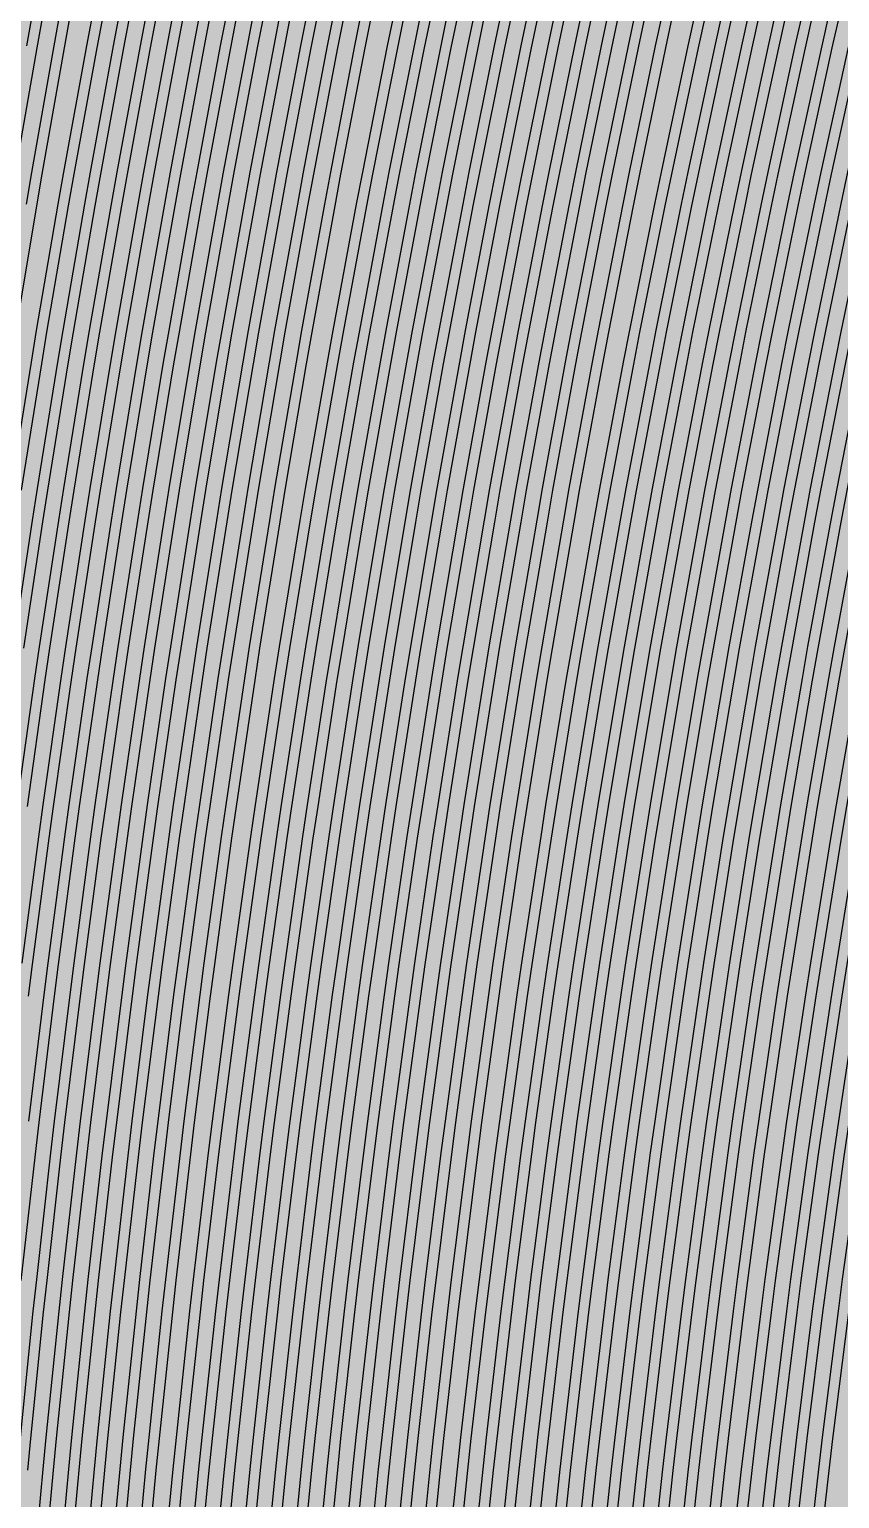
# Model space of a CAD drawing. Header units: metres. Extents: x -7220 to 10980, y -29667 to 1833.
# Drawn here: x 2763.3 to 2923.3, y -17403.7 to -17113.4 of the extents above; entities that cross this region are included whole.
import ezdxf

# ---------------------------------------------------------------- set-up
doc = ezdxf.new("R2010")
doc.units = ezdxf.units.M
doc.layers.add('Metal1', color=4, linetype='CONTINUOUS')
doc.layers.add('Polyimide', color=7, linetype='CONTINUOUS')

msp = doc.modelspace()

# ---------------------------------------------------------------- hatches: boundary and pattern name
at = {"layer": 'Polyimide'}
msp.add_hatch(color=7, dxfattribs=at).paths.add_polyline_path([(4099.45, -13861.55), (4142.64, -14152.77), (4214.18, -14438.35), (4313.36, -14715.55), (4439.24, -14981.69), (4590.59, -15234.21), (4765.97, -15470.68), (4963.68, -15688.82), (5181.82, -15886.53), (5418.29, -16061.91), (5670.81, -16213.26), (5936.95, -16339.14), (6214.15, -16438.32), (6499.73, -16509.85), (6790.95, -16553.05), (7085, -16567.5), (9980.38, -16567.5), (10058.79, -16571.35), (10136.45, -16582.87), (10212.6, -16601.95), (10286.52, -16628.4), (10357.49, -16661.96), (10424.83, -16702.32), (10487.89, -16749.09), (10546.06, -16801.81), (10598.78, -16859.98), (10645.55, -16923.04), (10685.91, -16990.38), (10719.48, -17061.35), (10745.93, -17135.27), (10765, -17211.43), (10776.52, -17289.08), (10780.38, -17367.5), (10780.38, -21957.3), (10741.61, -22012.91), (10705.97, -22070.59), (10673.58, -22130.14), (10644.53, -22191.39), (10618.92, -22254.16), (10596.82, -22318.25), (10578.3, -22383.46), (10563.41, -22449.6), (10552.21, -22516.46), (10544.72, -22583.84), (10540.97, -22651.53), (10540.97, -22719.32), (10544.72, -22787.01), (10552.21, -22854.38), (10563.41, -22921.24), (10578.3, -22987.38), (10596.82, -23052.6), (10618.92, -23116.68), (10644.53, -23179.45), (10673.58, -23240.71), (10705.97, -23300.26), (10741.61, -23357.93), (10780.38, -23413.54), (10780.38, -28667.5), (10776.52, -28745.91), (10765, -28823.57), (10745.93, -28899.73), (10719.48, -28973.65), (10685.91, -29044.62), (10645.55, -29111.96), (10598.78, -29175.01), (10546.06, -29233.19), (10487.89, -29285.91), (10424.83, -29332.68), (10357.49, -29373.04), (10286.52, -29406.6), (10212.6, -29433.05), (10136.45, -29452.13), (10058.79, -29463.65), (9980.38, -29467.5), (-6219.63, -29467.5), (-6298.04, -29463.65), (-6375.7, -29452.13), (-6451.85, -29433.05), (-6525.77, -29406.6), (-6596.74, -29373.04), (-6664.08, -29332.68), (-6727.14, -29285.91), (-6785.31, -29233.19), (-6838.03, -29175.01), (-6884.8, -29111.96), (-6925.16, -29044.62), (-6958.73, -28973.65), (-6985.18, -28899.73), (-7004.25, -28823.57), (-7015.77, -28745.91), (-7019.63, -28667.5), (-7019.63, -23426.32), (-6979.36, -23370.07), (-6942.33, -23311.63), (-6908.66, -23251.2), (-6878.45, -23188.96), (-6851.81, -23125.12), (-6828.81, -23059.88), (-6809.53, -22993.44), (-6794.04, -22926.02), (-6782.37, -22857.83), (-6774.57, -22789.09), (-6770.67, -22720.02), (-6770.67, -22650.84), (-6774.57, -22581.77), (-6782.37, -22513.03), (-6794.04, -22444.84), (-6809.53, -22377.42), (-6828.81, -22310.98), (-6851.81, -22245.74), (-6878.45, -22181.89), (-6908.66, -22119.66), (-6942.33, -22059.22), (-6979.36, -22000.79), (-7019.63, -21944.54), (-7019.63, -17367.5), (-7015.77, -17289.08), (-7004.25, -17211.43), (-6985.18, -17135.27), (-6958.73, -17061.35), (-6925.16, -16990.38), (-6884.8, -16923.04), (-6838.03, -16859.98), (-6785.31, -16801.81), (-6727.14, -16749.09), (-6664.08, -16702.32), (-6596.74, -16661.96), (-6525.77, -16628.4), (-6451.85, -16601.95), (-6375.7, -16582.87), (-6298.04, -16571.35), (-6219.63, -16567.5), (-3314, -16567.5), (-3019.95, -16553.05), (-2728.73, -16509.85), (-2443.15, -16438.32), (-2165.95, -16339.14), (-1899.81, -16213.26), (-1647.29, -16061.91), (-1410.82, -15886.53), (-1192.68, -15688.82), (-994.97, -15470.68), (-819.59, -15234.21), (-668.24, -14981.69), (-542.36, -14715.55), (-443.18, -14438.35), (-371.64, -14152.77), (-328.45, -13861.55), (-314, -13567.5), (-314, -13373.48), (-317.45, -13328.11), (-327.72, -13283.78), (-344.58, -13241.52), (-367.63, -13202.3), (-396.35, -13167.01), (-430.08, -13136.47), (-468.03, -13111.38), (-509.35, -13092.32), (-509.35, -13092.32), (-578.18, -13061.27), (-642.2, -13021.24), (-700.26, -12972.96), (-751.3, -12917.31), (-794.39, -12855.3), (-828.74, -12788.06), (-853.73, -12716.8), (-868.91, -12642.84), (-874, -12567.5), (-868.91, -12492.16), (-853.73, -12418.19), (-828.74, -12346.94), (-794.39, -12279.7), (-751.3, -12217.69), (-700.26, -12162.04), (-642.2, -12113.76), (-578.18, -12073.73), (-509.35, -12042.68), (-509.35, -12042.68), (-468.03, -12023.62), (-430.08, -11998.53), (-396.35, -11967.99), (-367.63, -11932.7), (-344.58, -11893.47), (-327.72, -11851.21), (-317.45, -11806.89), (-314, -11761.52), (-314, -11074.31), (-317.45, -11028.94), (-327.72, -10984.62), (-344.58, -10942.36), (-367.63, -10903.13), (-396.35, -10867.84), (-430.08, -10837.3), (-468.03, -10812.21), (-509.35, -10793.16), (-509.35, -10793.16), (-578.18, -10762.1), (-642.2, -10722.07), (-700.26, -10673.8), (-751.3, -10618.15), (-794.39, -10556.13), (-828.74, -10488.89), (-853.73, -10417.64), (-868.91, -10343.67), (-874, -10268.33), (-868.91, -10192.99), (-853.73, -10119.03), (-828.74, -10047.77), (-794.39, -9980.53), (-751.3, -9918.52), (-700.26, -9862.87), (-642.2, -9814.59), (-578.18, -9774.56), (-509.35, -9743.51), (-509.35, -9743.51), (-468.03, -9724.45), (-430.08, -9699.36), (-396.35, -9668.82), (-367.63, -9633.53), (-344.58, -9594.31), (-327.72, -9552.05), (-317.45, -9507.72), (-314, -9462.35), (-314, -8775.14), (-317.45, -8729.78), (-327.72, -8685.45), (-344.58, -8643.19), (-367.63, -8603.96), (-396.35, -8568.68), (-430.08, -8538.14), (-468.03, -8513.05), (-509.35, -8493.99), (-509.35, -8493.99), (-578.18, -8462.94), (-642.2, -8422.91), (-700.26, -8374.63), (-751.3, -8318.98), (-794.39, -8256.97), (-828.74, -8189.73), (-853.73, -8118.47), (-868.91, -8044.5), (-874, -7969.17), (-868.91, -7893.83), (-853.73, -7819.86), (-828.74, -7748.61), (-794.39, -7681.36), (-751.3, -7619.35), (-700.26, -7563.7), (-642.2, -7515.42), (-578.18, -7475.4), (-509.35, -7444.34), (-509.35, -7444.34), (-468.03, -7425.28), (-430.08, -7400.2), (-396.35, -7369.66), (-367.63, -7334.37), (-344.58, -7295.14), (-327.72, -7252.88), (-317.45, -7208.56), (-314, -7163.19), (-314, -6475.98), (-317.45, -6430.61), (-327.72, -6386.29), (-344.58, -6344.02), (-367.63, -6304.8), (-396.35, -6269.51), (-430.08, -6238.97), (-468.03, -6213.88), (-509.35, -6194.82), (-509.35, -6194.82), (-578.18, -6163.77), (-642.2, -6123.74), (-700.26, -6075.46), (-751.3, -6019.81), (-794.39, -5957.8), (-828.74, -5890.56), (-853.73, -5819.31), (-868.91, -5745.34), (-874, -5670), (-868.91, -5594.66), (-853.73, -5520.69), (-828.74, -5449.44), (-794.39, -5382.2), (-751.3, -5320.19), (-700.26, -5264.54), (-642.2, -5216.26), (-578.18, -5176.23), (-509.35, -5145.18), (-509.35, -5145.18), (-468.03, -5126.12), (-430.08, -5101.03), (-396.35, -5070.49), (-367.63, -5035.2), (-344.58, -4995.98), (-327.72, -4953.71), (-317.45, -4909.39), (-314, -4864.02), (-314, 380), (-314, 1532.5), (-269, 1532.5), (-268.78, 1525.63), (-268.1, 1518.79), (-266.98, 1512.02), (-265.42, 1505.32), (-263.43, 1498.75), (-261.01, 1492.32), (-258.17, 1486.06), (-254.93, 1480), (-251.3, 1474.17), (-247.3, 1468.58), (-242.94, 1463.27), (-238.25, 1458.25), (-233.23, 1453.56), (-227.92, 1449.2), (-222.33, 1445.2), (-216.5, 1441.57), (-210.44, 1438.33), (-204.18, 1435.49), (-197.75, 1433.07), (-191.18, 1431.08), (-184.48, 1429.52), (-177.71, 1428.4), (-170.87, 1427.72), (-164, 1427.5), (-157.13, 1427.72), (-150.29, 1428.4), (-143.52, 1429.52), (-136.82, 1431.08), (-130.25, 1433.07), (-123.82, 1435.49), (-117.56, 1438.33), (-111.5, 1441.57), (-105.67, 1445.2), (-100.08, 1449.2), (-94.77, 1453.56), (-89.75, 1458.25), (-85.06, 1463.27), (-80.7, 1468.58), (-76.7, 1474.17), (-73.07, 1480), (-69.83, 1486.06), (-66.99, 1492.32), (-64.57, 1498.75), (-62.58, 1505.32), (-61.02, 1512.02), (-59.9, 1518.79), (-59.22, 1525.63), (-59, 1532.5), (1786, 1532.5), (3835, 1532.5), (3835.21, 1539.04), (3835.86, 1545.55), (3836.92, 1552.01), (3838.41, 1558.38), (3840.31, 1564.64), (3842.61, 1570.77), (3845.31, 1576.73), (3848.4, 1582.5), (3851.85, 1588.06), (3855.66, 1593.38), (3859.82, 1598.43), (3864.29, 1603.21), (3869.07, 1607.68), (3874.12, 1611.84), (3879.44, 1615.65), (3885, 1619.1), (3890.77, 1622.19), (3896.73, 1624.89), (3902.86, 1627.19), (3909.12, 1629.09), (3915.49, 1630.58), (3921.95, 1631.64), (3928.46, 1632.29), (3935, 1632.5), (3941.54, 1632.29), (3948.05, 1631.64), (3954.51, 1630.58), (3960.88, 1629.09), (3967.14, 1627.19), (3973.27, 1624.89), (3979.23, 1622.19), (3985, 1619.1), (3990.56, 1615.65), (3995.88, 1611.84), (4000.93, 1607.68), (4005.71, 1603.21), (4010.18, 1598.43), (4014.34, 1593.38), (4018.15, 1588.06), (4021.6, 1582.5), (4024.69, 1576.73), (4027.39, 1570.77), (4029.69, 1564.64), (4031.59, 1558.38), (4033.08, 1552.01), (4034.14, 1545.55), (4034.79, 1539.04), (4035, 1532.5), (4085, 1532.5), (4085, 380), (4085, 330), (4085, -4864.02), (4088.45, -4909.39), (4098.72, -4953.71), (4115.58, -4995.98), (4138.63, -5035.2), (4167.35, -5070.49), (4201.08, -5101.03), (4239.03, -5126.12), (4280.35, -5145.18), (4280.35, -5145.18), (4349.18, -5176.23), (4413.2, -5216.26), (4471.26, -5264.54), (4522.3, -5320.19), (4565.39, -5382.2), (4599.74, -5449.44), (4624.73, -5520.69), (4639.91, -5594.66), (4645, -5670), (4639.91, -5745.34), (4624.73, -5819.31), (4599.74, -5890.56), (4565.39, -5957.8), (4522.3, -6019.81), (4471.26, -6075.46), (4413.2, -6123.74), (4349.18, -6163.77), (4280.35, -6194.82), (4239.03, -6213.88), (4201.08, -6238.97), (4167.35, -6269.51), (4138.63, -6304.8), (4115.58, -6344.02), (4098.72, -6386.29), (4088.45, -6430.61), (4085, -6475.98), (4085, -13567.5), (4099.45, -13861.55)])

# ---------------------------------------------------------------- linework, layer by layer
at = {"layer": 'Metal1'}
for points in [[(2759.66, -17204.17), (2763.67, -17179.2), (2764.71, -17172.92), (2768.98, -17147.95), (2770.09, -17141.67), (2774.63, -17116.7), (2775.8, -17110.42)], [(2760.11, -17235.42), (2763.88, -17210.44), (2764.86, -17204.17), (2768.9, -17179.19), (2769.94, -17172.92), (2774.24, -17147.94), (2775.35, -17141.67), (2779.91, -17116.7), (2781.09, -17110.42)], [(2765.89, -17110.79), (2764.76, -17117.05), (2760.38, -17142.02)], [(2771.28, -17110.79), (2770.14, -17117.05), (2765.73, -17142.02), (2764.66, -17148.28), (2760.51, -17173.25)], [(2760.84, -17266.67), (2764.37, -17241.69), (2765.29, -17235.42), (2769.08, -17210.44), (2770.07, -17204.17), (2774.12, -17179.19), (2775.17, -17172.92), (2779.49, -17147.94), (2780.61, -17141.67), (2785.19, -17116.69), (2786.38, -17110.42)], [(2761.5, -17391.68), (2764.05, -17366.69), (2764.72, -17360.42), (2767.52, -17335.44), (2768.25, -17329.17), (2771.31, -17304.19), (2772.11, -17297.92), (2775.44, -17272.94), (2776.3, -17266.67), (2779.89, -17241.69), (2780.82, -17235.42), (2784.67, -17210.44), (2785.68, -17204.17), (2789.79, -17179.19), (2790.86, -17172.92), (2795.25, -17147.94), (2796.39, -17141.67), (2801.04, -17116.69), (2802.25, -17110.41)], [(2798.92, -17110.8), (2797.73, -17117.06), (2793.09, -17142.03), (2791.97, -17148.29), (2787.6, -17173.26), (2786.54, -17179.52), (2782.45, -17204.49), (2781.45, -17210.75), (2777.62, -17235.72), (2776.7, -17241.98), (2773.13, -17266.95), (2772.27, -17273.21), (2768.97, -17298.18), (2768.17, -17304.44), (2765.13, -17329.41), (2764.4, -17335.67), (2761.61, -17360.64)], [(2777.77, -17110.79), (2776.59, -17117.06), (2772.06, -17142.02), (2770.95, -17148.29), (2766.68, -17173.25), (2765.65, -17179.52), (2761.64, -17204.48)], [(2761.85, -17297.92), (2765.14, -17272.94), (2766, -17266.67), (2769.54, -17241.69), (2770.47, -17235.42), (2774.28, -17210.44), (2775.27, -17204.17), (2779.34, -17179.19), (2780.4, -17172.92), (2784.74, -17147.94), (2785.87, -17141.67), (2790.48, -17116.69), (2791.67, -17110.42)], [(2783.05, -17110.79), (2781.88, -17117.06), (2777.32, -17142.02), (2776.21, -17148.29), (2771.91, -17173.25), (2770.87, -17179.52), (2766.84, -17204.49), (2765.86, -17210.75), (2762.09, -17235.72)], [(2762.69, -17147.95), (2763.76, -17141.68), (2768.18, -17116.7), (2769.32, -17110.42)], [(2762.79, -17116.7), (2763.92, -17110.43)], [(2788.34, -17110.79), (2787.16, -17117.06), (2782.58, -17142.02), (2781.46, -17148.29), (2777.14, -17173.26), (2776.09, -17179.52), (2772.04, -17204.49), (2771.06, -17210.75), (2767.27, -17235.72), (2766.35, -17241.98), (2762.82, -17266.95)], [(2804.21, -17110.8), (2803.01, -17117.06), (2798.35, -17142.03), (2797.22, -17148.29), (2792.83, -17173.26), (2791.77, -17179.52), (2787.65, -17204.49), (2786.65, -17210.75), (2782.8, -17235.72), (2781.87, -17241.98), (2778.28, -17266.95), (2777.42, -17273.21), (2774.1, -17298.18), (2773.3, -17304.44), (2770.24, -17329.41), (2769.5, -17335.67), (2766.7, -17360.64), (2766.03, -17366.9), (2763.49, -17391.87), (2762.89, -17398.13)], [(2793.63, -17110.79), (2792.44, -17117.06), (2787.84, -17142.03), (2786.71, -17148.29), (2782.37, -17173.26), (2781.32, -17179.52), (2777.24, -17204.49), (2776.26, -17210.75), (2772.45, -17235.72), (2771.52, -17241.98), (2767.98, -17266.95), (2767.12, -17273.21), (2763.83, -17298.18), (2763.04, -17304.44)], [(2763.14, -17329.17), (2766.19, -17304.19), (2766.98, -17297.92), (2770.29, -17272.94), (2771.15, -17266.67), (2774.72, -17241.69), (2775.65, -17235.42), (2779.48, -17210.44), (2780.47, -17204.17), (2784.57, -17179.19), (2785.63, -17172.92), (2790, -17147.94), (2791.13, -17141.67), (2795.76, -17116.69), (2796.96, -17110.42)], [(2763.68, -17422.93), (2765.97, -17397.94), (2766.58, -17391.67), (2769.14, -17366.69), (2769.81, -17360.42), (2772.62, -17335.44), (2773.36, -17329.17), (2776.44, -17304.19), (2777.25, -17297.92), (2780.59, -17272.94), (2781.46, -17266.67), (2785.06, -17241.69), (2786, -17235.42), (2789.87, -17210.44), (2790.88, -17204.17), (2795.02, -17179.19), (2796.09, -17172.92), (2800.5, -17147.94), (2801.64, -17141.66), (2806.33, -17116.69), (2807.54, -17110.41)], [(2809.5, -17110.8), (2808.29, -17117.07), (2803.61, -17142.03), (2802.47, -17148.29), (2798.06, -17173.26), (2796.99, -17179.52), (2792.85, -17204.49), (2791.85, -17210.75), (2787.98, -17235.72), (2787.04, -17241.98), (2783.44, -17266.95), (2782.57, -17273.21), (2779.23, -17298.18), (2778.43, -17304.44), (2775.35, -17329.41), (2774.61, -17335.67), (2771.8, -17360.64), (2771.12, -17366.9), (2768.57, -17391.87), (2767.96, -17398.13), (2765.67, -17423.1)], [(2768.74, -17422.93), (2771.05, -17397.94), (2771.66, -17391.67), (2774.23, -17366.69), (2774.9, -17360.42), (2777.73, -17335.44), (2778.48, -17329.17), (2781.57, -17304.19), (2782.38, -17297.92), (2785.74, -17272.94), (2786.61, -17266.67), (2790.24, -17241.69), (2791.18, -17235.42), (2795.07, -17210.44), (2796.08, -17204.17), (2800.24, -17179.19), (2801.32, -17172.92), (2805.75, -17147.94), (2806.9, -17141.66), (2811.61, -17116.69), (2812.83, -17110.41)], [(2814.79, -17110.8), (2813.57, -17117.07), (2808.87, -17142.03), (2807.72, -17148.3), (2803.29, -17173.26), (2802.21, -17179.52), (2798.05, -17204.49), (2797.05, -17210.75), (2793.16, -17235.72), (2792.21, -17241.98), (2788.59, -17266.95), (2787.72, -17273.21), (2784.36, -17298.18), (2783.55, -17304.44), (2780.46, -17329.41), (2779.72, -17335.67), (2776.89, -17360.64), (2776.21, -17366.9), (2773.65, -17391.87), (2773.04, -17398.13), (2770.73, -17423.1)], [(2773.8, -17422.92), (2776.12, -17397.94), (2776.73, -17391.67), (2779.31, -17366.69), (2780, -17360.42), (2782.84, -17335.44), (2783.59, -17329.17), (2786.7, -17304.19), (2787.51, -17297.92), (2790.88, -17272.94), (2791.77, -17266.67), (2795.41, -17241.69), (2796.36, -17235.42), (2800.27, -17210.44), (2801.28, -17204.17), (2805.47, -17179.19), (2806.55, -17172.91), (2811.01, -17147.94), (2812.16, -17141.66), (2816.89, -17116.69), (2818.12, -17110.41)], [(2820.08, -17110.8), (2818.86, -17117.07), (2814.13, -17142.03), (2812.98, -17148.3), (2808.52, -17173.26), (2807.44, -17179.53), (2803.26, -17204.49), (2802.24, -17210.75), (2798.33, -17235.72), (2797.39, -17241.98), (2793.75, -17266.95), (2792.87, -17273.21), (2789.49, -17298.18), (2788.68, -17304.44), (2785.57, -17329.41), (2784.83, -17335.67), (2781.98, -17360.64), (2781.3, -17366.9), (2778.72, -17391.87), (2778.11, -17398.13), (2775.79, -17423.1)], [(2778.86, -17422.92), (2781.19, -17397.94), (2781.81, -17391.67), (2784.4, -17366.69), (2785.09, -17360.42), (2787.95, -17335.44), (2788.7, -17329.17), (2791.82, -17304.19), (2792.64, -17297.92), (2796.03, -17272.94), (2796.92, -17266.67), (2800.58, -17241.69), (2801.53, -17235.42), (2805.47, -17210.44), (2806.49, -17204.17), (2810.69, -17179.19), (2811.78, -17172.91), (2816.26, -17147.94), (2817.42, -17141.66), (2822.18, -17116.69), (2823.41, -17110.41)], [(2825.37, -17110.8), (2824.14, -17117.07), (2819.39, -17142.03), (2818.23, -17148.3), (2813.75, -17173.26), (2812.66, -17179.53), (2808.46, -17204.49), (2807.44, -17210.76), (2803.51, -17235.72), (2802.56, -17241.98), (2798.9, -17266.95), (2798.02, -17273.21), (2794.62, -17298.18), (2793.81, -17304.44), (2790.68, -17329.41), (2789.93, -17335.67), (2787.08, -17360.64), (2786.39, -17366.9), (2783.8, -17391.87), (2783.18, -17398.13), (2780.85, -17423.11)], [(2783.94, -17422.92), (2786.29, -17397.94), (2786.91, -17391.67), (2789.53, -17366.69), (2790.22, -17360.42), (2793.1, -17335.44), (2793.85, -17329.17), (2797, -17304.19), (2797.82, -17297.92), (2801.24, -17272.94), (2802.13, -17266.67), (2805.82, -17241.69), (2806.78, -17235.42), (2810.74, -17210.44), (2811.77, -17204.16), (2816, -17179.19), (2817.1, -17172.91), (2821.61, -17147.94), (2822.78, -17141.66), (2827.57, -17116.69), (2828.8, -17110.41)], [(2830.77, -17110.8), (2829.53, -17117.07), (2824.74, -17142.03), (2823.58, -17148.3), (2819.07, -17173.26), (2817.97, -17179.53), (2813.74, -17204.49), (2812.71, -17210.76), (2808.75, -17235.72), (2807.8, -17241.99), (2804.11, -17266.95), (2803.22, -17273.21), (2799.81, -17298.18), (2798.98, -17304.44), (2795.84, -17329.41), (2795.08, -17335.67), (2792.2, -17360.64), (2791.52, -17366.9), (2788.9, -17391.88), (2788.28, -17398.13), (2785.94, -17423.11)], [(2789.26, -17422.92), (2791.67, -17397.94), (2792.31, -17391.67), (2794.99, -17366.69), (2795.7, -17360.42), (2798.65, -17335.44), (2799.43, -17329.17), (2802.65, -17304.19), (2803.5, -17297.91), (2807, -17272.94), (2807.92, -17266.66), (2811.7, -17241.69), (2812.69, -17235.41), (2816.75, -17210.44), (2817.81, -17204.16), (2822.15, -17179.19), (2823.28, -17172.91), (2827.9, -17147.94), (2829.1, -17141.66), (2834.02, -17116.69), (2835.29, -17110.4)], [(2837.25, -17110.81), (2835.98, -17117.08), (2831.07, -17142.04), (2829.87, -17148.31), (2825.24, -17173.27), (2824.12, -17179.53), (2819.78, -17204.5), (2818.72, -17210.76), (2814.66, -17235.73), (2813.68, -17241.99), (2809.9, -17266.96), (2808.98, -17273.22), (2805.48, -17298.19), (2804.64, -17304.45), (2801.41, -17329.42), (2800.64, -17335.68), (2797.68, -17360.65), (2796.98, -17366.91), (2794.3, -17391.88), (2793.66, -17398.13), (2791.25, -17423.11)], [(2794.32, -17422.92), (2796.74, -17397.94), (2797.38, -17391.67), (2800.08, -17366.69), (2800.79, -17360.42), (2803.76, -17335.44), (2804.54, -17329.17), (2807.78, -17304.19), (2808.63, -17297.91), (2812.15, -17272.94), (2813.07, -17266.66), (2816.87, -17241.69), (2817.87, -17235.41), (2821.95, -17210.44), (2823.01, -17204.16), (2827.37, -17179.18), (2828.51, -17172.91), (2833.16, -17147.93), (2834.36, -17141.66), (2839.3, -17116.68), (2840.58, -17110.4)], [(2842.54, -17110.81), (2841.26, -17117.08), (2836.33, -17142.04), (2835.12, -17148.31), (2830.47, -17173.27), (2829.34, -17179.53), (2824.98, -17204.5), (2823.92, -17210.76), (2819.84, -17235.73), (2818.85, -17241.99), (2815.05, -17266.96), (2814.13, -17273.22), (2810.61, -17298.19), (2809.76, -17304.45), (2806.52, -17329.42), (2805.74, -17335.68), (2802.78, -17360.65), (2802.07, -17366.91), (2799.37, -17391.88), (2798.73, -17398.13), (2796.31, -17423.11)], [(2799.38, -17422.92), (2801.81, -17397.94), (2802.46, -17391.67), (2805.17, -17366.69), (2805.88, -17360.42), (2808.87, -17335.44), (2809.65, -17329.17), (2812.91, -17304.19), (2813.76, -17297.91), (2817.3, -17272.93), (2818.23, -17266.66), (2822.05, -17241.68), (2823.04, -17235.41), (2827.14, -17210.43), (2828.21, -17204.16), (2832.6, -17179.18), (2833.74, -17172.91), (2838.41, -17147.93), (2839.62, -17141.65), (2844.58, -17116.68), (2845.87, -17110.4)], [(2847.83, -17110.81), (2846.54, -17117.08), (2841.58, -17142.04), (2840.37, -17148.31), (2835.7, -17173.27), (2834.57, -17179.54), (2830.18, -17204.5), (2829.12, -17210.76), (2825.02, -17235.73), (2824.02, -17241.99), (2820.21, -17266.96), (2819.28, -17273.22), (2815.74, -17298.19), (2814.89, -17304.45), (2811.63, -17329.42), (2810.85, -17335.68), (2807.87, -17360.65), (2807.16, -17366.91), (2804.45, -17391.88), (2803.8, -17398.13), (2801.37, -17423.11)], [(2804.44, -17422.92), (2806.89, -17397.94), (2807.54, -17391.67), (2810.26, -17366.69), (2810.98, -17360.42), (2813.97, -17335.43), (2814.76, -17329.16), (2818.04, -17304.18), (2818.9, -17297.91), (2822.45, -17272.93), (2823.38, -17266.66), (2827.22, -17241.68), (2828.22, -17235.41), (2832.34, -17210.43), (2833.41, -17204.16), (2837.82, -17179.18), (2838.97, -17172.91), (2843.66, -17147.93), (2844.88, -17141.65), (2849.87, -17116.68), (2851.16, -17110.4)], [(2853.11, -17110.81), (2851.83, -17117.08), (2846.84, -17142.04), (2845.63, -17148.31), (2840.93, -17173.27), (2839.79, -17179.54), (2835.38, -17204.5), (2834.31, -17210.77), (2830.19, -17235.73), (2829.2, -17241.99), (2825.36, -17266.96), (2824.43, -17273.22), (2820.88, -17298.19), (2820.02, -17304.45), (2816.74, -17329.42), (2815.96, -17335.68), (2812.96, -17360.65), (2812.25, -17366.91), (2809.52, -17391.88), (2808.88, -17398.14), (2806.43, -17423.11)], [(2809.5, -17422.92), (2811.96, -17397.93), (2812.61, -17391.67), (2815.35, -17366.68), (2816.07, -17360.42), (2819.08, -17335.43), (2819.87, -17329.16), (2823.17, -17304.18), (2824.03, -17297.91), (2827.6, -17272.93), (2828.54, -17266.66), (2832.39, -17241.68), (2833.4, -17235.41), (2837.54, -17210.43), (2838.62, -17204.16), (2843.05, -17179.18), (2844.2, -17172.9), (2848.92, -17147.93), (2850.14, -17141.65), (2855.15, -17116.68), (2856.45, -17110.4)], [(2858.4, -17110.81), (2857.11, -17117.08), (2852.1, -17142.04), (2850.88, -17148.31), (2846.16, -17173.27), (2845.02, -17179.54), (2840.59, -17204.5), (2839.51, -17210.77), (2835.37, -17235.73), (2834.37, -17241.99), (2830.51, -17266.96), (2829.58, -17273.22), (2826.01, -17298.19), (2825.15, -17304.45), (2821.86, -17329.42), (2821.07, -17335.68), (2818.05, -17360.65), (2817.33, -17366.91), (2814.6, -17391.88), (2813.95, -17398.14), (2811.49, -17423.11)], [(2814.57, -17422.92), (2817.03, -17397.93), (2817.69, -17391.67), (2820.44, -17366.68), (2821.16, -17360.42), (2824.19, -17335.43), (2824.98, -17329.16), (2828.29, -17304.18), (2829.16, -17297.91), (2832.75, -17272.93), (2833.69, -17266.66), (2837.57, -17241.68), (2838.58, -17235.41), (2842.74, -17210.43), (2843.82, -17204.16), (2848.27, -17179.18), (2849.43, -17172.9), (2854.17, -17147.93), (2855.4, -17141.65), (2860.43, -17116.68), (2861.74, -17110.4)], [(2863.69, -17110.81), (2862.39, -17117.08), (2857.36, -17142.04), (2856.13, -17148.31), (2851.39, -17173.27), (2850.24, -17179.54), (2845.79, -17204.5), (2844.71, -17210.77), (2840.55, -17235.73), (2839.54, -17242), (2835.67, -17266.96), (2834.73, -17273.22), (2831.14, -17298.19), (2830.28, -17304.45), (2826.97, -17329.42), (2826.17, -17335.68), (2823.15, -17360.65), (2822.42, -17366.91), (2819.68, -17391.88), (2819.02, -17398.14), (2816.56, -17423.11)], [(2819.63, -17422.92), (2822.11, -17397.93), (2822.77, -17391.67), (2825.53, -17366.68), (2826.25, -17360.41), (2829.3, -17335.43), (2830.1, -17329.16), (2833.42, -17304.18), (2834.29, -17297.91), (2837.9, -17272.93), (2838.84, -17266.66), (2842.74, -17241.68), (2843.75, -17235.41), (2847.94, -17210.43), (2849.02, -17204.15), (2853.5, -17179.18), (2854.66, -17172.9), (2859.42, -17147.93), (2860.66, -17141.65), (2865.72, -17116.68), (2867.03, -17110.4)], [(2868.98, -17110.81), (2867.67, -17117.08), (2862.62, -17142.04), (2861.38, -17148.31), (2856.62, -17173.27), (2855.46, -17179.54), (2850.99, -17204.5), (2849.91, -17210.77), (2845.73, -17235.73), (2844.71, -17242), (2840.82, -17266.96), (2839.88, -17273.22), (2836.27, -17298.19), (2835.4, -17304.45), (2832.08, -17329.42), (2831.28, -17335.68), (2828.24, -17360.65), (2827.51, -17366.91), (2824.75, -17391.88), (2824.1, -17398.14), (2821.62, -17423.11)], [(2824.69, -17422.92), (2827.18, -17397.93), (2827.84, -17391.67), (2830.62, -17366.68), (2831.35, -17360.41), (2834.41, -17335.43), (2835.21, -17329.16), (2838.55, -17304.18), (2839.42, -17297.91), (2843.05, -17272.93), (2844, -17266.66), (2847.91, -17241.68), (2848.93, -17235.41), (2853.13, -17210.43), (2854.23, -17204.15), (2858.72, -17179.18), (2859.89, -17172.9), (2864.67, -17147.93), (2865.92, -17141.65), (2871, -17116.68), (2872.32, -17110.4)], [(2874.27, -17110.81), (2872.96, -17117.09), (2867.88, -17142.04), (2866.64, -17148.31), (2861.85, -17173.27), (2860.69, -17179.54), (2856.2, -17204.5), (2855.1, -17210.77), (2850.9, -17235.73), (2849.89, -17242), (2845.97, -17266.96), (2845.03, -17273.23), (2841.4, -17298.19), (2840.53, -17304.45), (2837.19, -17329.42), (2836.39, -17335.68), (2833.33, -17360.65), (2832.6, -17366.91), (2829.83, -17391.88), (2829.17, -17398.14), (2826.68, -17423.11)], [(2829.75, -17422.92), (2832.25, -17397.93), (2832.92, -17391.67), (2835.71, -17366.68), (2836.44, -17360.41), (2839.51, -17335.43), (2840.32, -17329.16), (2843.68, -17304.18), (2844.56, -17297.91), (2848.2, -17272.93), (2849.15, -17266.66), (2853.08, -17241.68), (2854.11, -17235.41), (2858.33, -17210.43), (2859.43, -17204.15), (2863.94, -17179.18), (2865.12, -17172.9), (2869.93, -17147.93), (2871.17, -17141.65), (2876.28, -17116.68), (2877.6, -17110.4)], [(2879.56, -17110.81), (2878.24, -17117.09), (2873.13, -17142.04), (2871.89, -17148.31), (2867.08, -17173.27), (2865.91, -17179.54), (2861.4, -17204.5), (2860.3, -17210.77), (2856.08, -17235.73), (2855.06, -17242), (2851.13, -17266.96), (2850.18, -17273.23), (2846.54, -17298.19), (2845.66, -17304.45), (2842.3, -17329.42), (2841.5, -17335.68), (2838.43, -17360.65), (2837.69, -17366.91), (2834.91, -17391.88), (2834.24, -17398.14), (2831.74, -17423.11)], [(2834.81, -17422.92), (2837.33, -17397.93), (2838, -17391.67), (2840.8, -17366.68), (2841.53, -17360.41), (2844.62, -17335.43), (2845.43, -17329.16), (2848.8, -17304.18), (2849.69, -17297.91), (2853.35, -17272.93), (2854.3, -17266.66), (2858.26, -17241.68), (2859.29, -17235.4), (2863.53, -17210.43), (2864.63, -17204.15), (2869.17, -17179.18), (2870.35, -17172.9), (2875.18, -17147.93), (2876.43, -17141.65), (2881.57, -17116.68), (2882.89, -17110.4)], [(2884.85, -17110.82), (2883.52, -17117.09), (2878.39, -17142.05), (2877.14, -17148.32), (2872.31, -17173.27), (2871.14, -17179.54), (2866.6, -17204.5), (2865.5, -17210.77), (2861.26, -17235.73), (2860.23, -17242), (2856.28, -17266.96), (2855.33, -17273.23), (2851.67, -17298.19), (2850.79, -17304.46), (2847.41, -17329.42), (2846.61, -17335.68), (2843.52, -17360.65), (2842.78, -17366.91), (2839.98, -17391.88), (2839.32, -17398.14), (2836.8, -17423.11)], [(2839.9, -17422.92), (2842.43, -17397.93), (2843.1, -17391.66), (2845.92, -17366.68), (2846.66, -17360.41), (2849.77, -17335.43), (2850.59, -17329.16), (2853.98, -17304.18), (2854.87, -17297.91), (2858.55, -17272.93), (2859.52, -17266.66), (2863.49, -17241.68), (2864.53, -17235.4), (2868.8, -17210.43), (2869.91, -17204.15), (2874.48, -17179.18), (2875.66, -17172.9), (2880.53, -17147.93), (2881.79, -17141.65), (2886.95, -17116.68), (2888.29, -17110.39)], [(2890.25, -17110.82), (2888.91, -17117.09), (2883.75, -17142.05), (2882.49, -17148.32), (2877.63, -17173.28), (2876.44, -17179.54), (2871.88, -17204.51), (2870.77, -17210.77), (2866.5, -17235.74), (2865.47, -17242), (2861.49, -17266.96), (2860.53, -17273.23), (2856.85, -17298.19), (2855.96, -17304.46), (2852.57, -17329.42), (2851.75, -17335.68), (2848.65, -17360.65), (2847.91, -17366.91), (2845.09, -17391.88), (2844.42, -17398.14), (2841.89, -17423.11)], [(2845.21, -17422.91), (2847.8, -17397.93), (2848.49, -17391.66), (2851.38, -17366.68), (2852.14, -17360.41), (2855.32, -17335.43), (2856.16, -17329.16), (2859.63, -17304.18), (2860.55, -17297.9), (2864.32, -17272.93), (2865.3, -17266.65), (2869.38, -17241.68), (2870.44, -17235.4), (2874.81, -17210.43), (2875.95, -17204.15), (2880.63, -17179.18), (2881.84, -17172.89), (2886.82, -17147.93), (2888.12, -17141.64), (2893.41, -17116.68), (2894.78, -17110.39)], [(2896.73, -17110.82), (2895.36, -17117.1), (2890.07, -17142.05), (2888.78, -17148.32), (2883.8, -17173.28), (2882.59, -17179.55), (2877.92, -17204.51), (2876.78, -17210.78), (2872.41, -17235.74), (2871.35, -17242.01), (2867.28, -17266.97), (2866.3, -17273.23), (2862.52, -17298.2), (2861.61, -17304.46), (2858.14, -17329.43), (2857.31, -17335.69), (2854.13, -17360.66), (2853.37, -17366.92), (2850.48, -17391.89), (2849.79, -17398.14), (2847.2, -17423.12)], [(2850.27, -17422.91), (2852.88, -17397.93), (2853.57, -17391.66), (2856.47, -17366.68), (2857.23, -17360.41), (2860.43, -17335.43), (2861.27, -17329.16), (2864.76, -17304.18), (2865.68, -17297.9), (2869.47, -17272.93), (2870.46, -17266.65), (2874.55, -17241.68), (2875.62, -17235.4), (2880.01, -17210.43), (2881.15, -17204.15), (2885.85, -17179.18), (2887.07, -17172.89), (2892.08, -17147.93), (2893.37, -17141.64), (2898.69, -17116.67), (2900.07, -17110.39)], [(2902.02, -17110.82), (2900.64, -17117.1), (2895.33, -17142.05), (2894.04, -17148.32), (2889.03, -17173.28), (2887.82, -17179.55), (2883.12, -17204.51), (2881.98, -17210.78), (2877.59, -17235.74), (2876.52, -17242.01), (2872.43, -17266.97), (2871.44, -17273.23), (2867.66, -17298.2), (2866.74, -17304.46), (2863.25, -17329.43), (2862.41, -17335.69), (2859.22, -17360.66), (2858.46, -17366.92), (2855.56, -17391.89), (2854.87, -17398.14), (2852.26, -17423.12)], [(2855.33, -17422.91), (2857.95, -17397.93), (2858.65, -17391.66), (2861.56, -17366.68), (2862.33, -17360.41), (2865.54, -17335.43), (2866.38, -17329.16), (2869.89, -17304.18), (2870.81, -17297.9), (2874.62, -17272.93), (2875.61, -17266.65), (2879.72, -17241.68), (2880.79, -17235.4), (2885.21, -17210.43), (2886.36, -17204.15), (2891.08, -17179.18), (2892.3, -17172.89), (2897.33, -17147.92), (2898.63, -17141.64), (2903.97, -17116.67), (2905.36, -17110.39)], [(2907.31, -17110.82), (2905.93, -17117.1), (2900.59, -17142.05), (2899.29, -17148.33), (2894.26, -17173.28), (2893.04, -17179.55), (2888.32, -17204.51), (2887.18, -17210.78), (2882.76, -17235.74), (2881.7, -17242.01), (2877.59, -17266.97), (2876.59, -17273.23), (2872.79, -17298.2), (2871.87, -17304.46), (2868.36, -17329.43), (2867.52, -17335.69), (2864.31, -17360.66), (2863.54, -17366.92), (2860.63, -17391.89), (2859.94, -17398.14), (2857.32, -17423.12)], [(2860.39, -17422.91), (2863.02, -17397.93), (2863.72, -17391.66), (2866.65, -17366.68), (2867.42, -17360.41), (2870.65, -17335.43), (2871.49, -17329.16), (2875.02, -17304.18), (2875.94, -17297.9), (2879.77, -17272.93), (2880.77, -17266.65), (2884.9, -17241.68), (2885.97, -17235.4), (2890.41, -17210.43), (2891.56, -17204.14), (2896.3, -17179.17), (2897.53, -17172.89), (2902.58, -17147.92), (2903.89, -17141.64), (2909.26, -17116.67), (2910.64, -17110.39)], [(2912.6, -17110.82), (2911.21, -17117.1), (2905.85, -17142.05), (2904.54, -17148.33), (2899.49, -17173.28), (2898.26, -17179.55), (2893.53, -17204.51), (2892.37, -17210.78), (2887.94, -17235.74), (2886.87, -17242.01), (2882.74, -17266.97), (2881.74, -17273.24), (2877.92, -17298.2), (2877, -17304.46), (2873.47, -17329.43), (2872.63, -17335.69), (2869.41, -17360.66), (2868.63, -17366.92), (2865.71, -17391.89), (2865.01, -17398.15), (2862.38, -17423.12)], [(2865.46, -17422.91), (2868.1, -17397.93), (2868.8, -17391.66), (2871.74, -17366.68), (2872.51, -17360.41), (2875.75, -17335.43), (2876.61, -17329.15), (2880.15, -17304.18), (2881.07, -17297.9), (2884.92, -17272.93), (2885.92, -17266.65), (2890.07, -17241.68), (2891.15, -17235.4), (2895.6, -17210.42), (2896.76, -17204.14), (2901.52, -17179.17), (2902.76, -17172.89), (2907.84, -17147.92), (2909.15, -17141.64), (2914.54, -17116.67), (2915.93, -17110.39)], [(2917.89, -17110.83), (2916.49, -17117.1), (2911.11, -17142.05), (2909.79, -17148.33), (2904.72, -17173.28), (2903.49, -17179.55), (2898.73, -17204.51), (2897.57, -17210.78), (2893.12, -17235.74), (2892.04, -17242.01), (2887.89, -17266.97), (2886.89, -17273.24), (2883.05, -17298.2), (2882.13, -17304.46), (2878.59, -17329.43), (2877.74, -17335.69), (2874.5, -17360.66), (2873.72, -17366.92), (2870.79, -17391.89), (2870.09, -17398.15), (2867.44, -17423.12)], [(2870.52, -17422.91), (2873.17, -17397.93), (2873.87, -17391.66), (2876.83, -17366.68), (2877.61, -17360.41), (2880.86, -17335.43), (2881.72, -17329.15), (2885.27, -17304.18), (2886.21, -17297.9), (2890.07, -17272.93), (2891.07, -17266.65), (2895.24, -17241.67), (2896.33, -17235.4), (2900.8, -17210.42), (2901.96, -17204.14), (2906.75, -17179.17), (2907.99, -17172.89), (2913.09, -17147.92), (2914.41, -17141.64), (2919.82, -17116.67), (2921.22, -17110.39)], [(2923.17, -17110.83), (2921.77, -17117.1), (2916.37, -17142.06), (2915.05, -17148.33), (2909.95, -17173.28), (2908.71, -17179.56), (2903.93, -17204.51), (2902.77, -17210.78), (2898.3, -17235.74), (2897.21, -17242.01), (2893.05, -17266.97), (2892.04, -17273.24), (2888.18, -17298.2), (2887.25, -17304.46), (2883.7, -17329.43), (2882.84, -17335.69), (2879.59, -17360.66), (2878.81, -17366.92), (2875.86, -17391.89), (2875.16, -17398.15), (2872.51, -17423.12)], [(2875.58, -17422.91), (2878.24, -17397.93), (2878.95, -17391.66), (2881.92, -17366.68), (2882.7, -17360.41), (2885.97, -17335.43), (2886.83, -17329.15), (2890.4, -17304.18), (2891.34, -17297.9), (2895.21, -17272.93), (2896.23, -17266.65), (2900.41, -17241.67), (2901.5, -17235.4), (2906, -17210.42), (2907.17, -17204.14), (2911.97, -17179.17), (2913.22, -17172.89), (2918.34, -17147.92), (2919.67, -17141.64), (2925.1, -17116.67), (2926.51, -17110.38)], [(2928.46, -17110.83), (2927.06, -17117.1), (2921.62, -17142.06), (2920.3, -17148.33), (2915.18, -17173.29), (2913.94, -17179.56), (2909.13, -17204.51), (2907.97, -17210.78), (2903.47, -17235.74), (2902.38, -17242.01), (2898.2, -17266.97), (2897.19, -17273.24), (2893.31, -17298.2), (2892.38, -17304.47), (2888.81, -17329.43), (2887.95, -17335.69), (2884.68, -17360.66), (2883.9, -17366.92), (2880.94, -17391.89), (2880.23, -17398.15), (2877.57, -17423.12)], [(2880.64, -17422.91), (2883.32, -17397.93), (2884.03, -17391.66), (2887.01, -17366.68), (2887.79, -17360.41), (2891.08, -17335.43), (2891.94, -17329.15), (2895.53, -17304.18), (2896.47, -17297.9), (2900.36, -17272.92), (2901.38, -17266.65), (2905.59, -17241.67), (2906.68, -17235.39), (2911.2, -17210.42), (2912.37, -17204.14), (2917.2, -17179.17), (2918.45, -17172.89), (2923.59, -17147.92), (2924.93, -17141.64), (2930.39, -17116.67), (2931.8, -17110.38)], [(2933.75, -17110.83), (2932.34, -17117.1), (2926.88, -17142.06), (2925.55, -17148.33), (2920.41, -17173.29), (2919.16, -17179.56), (2914.34, -17204.52), (2913.16, -17210.78), (2908.65, -17235.74), (2907.56, -17242.01), (2903.36, -17266.97), (2902.34, -17273.24), (2898.45, -17298.2), (2897.51, -17304.47), (2893.92, -17329.43), (2893.06, -17335.69), (2889.78, -17360.66), (2888.99, -17366.92), (2886.01, -17391.89), (2885.31, -17398.15), (2882.63, -17423.12)], [(2885.7, -17422.91), (2888.39, -17397.93), (2889.1, -17391.66), (2892.1, -17366.68), (2892.89, -17360.41), (2896.19, -17335.43), (2897.05, -17329.15), (2900.66, -17304.18), (2901.6, -17297.9), (2905.51, -17272.92), (2906.54, -17266.65), (2910.76, -17241.67), (2911.86, -17235.39), (2916.39, -17210.42), (2917.57, -17204.14), (2922.42, -17179.17), (2923.68, -17172.89), (2928.85, -17147.92), (2930.19, -17141.64), (2935.67, -17116.67), (2937.09, -17110.38)], [(2939.04, -17110.83), (2937.62, -17117.11), (2932.14, -17142.06), (2930.8, -17148.33), (2925.64, -17173.29), (2924.38, -17179.56), (2919.54, -17204.52), (2918.36, -17210.79), (2913.83, -17235.75), (2912.73, -17242.01), (2908.51, -17266.97), (2907.49, -17273.24), (2903.58, -17298.2), (2902.64, -17304.47), (2899.03, -17329.43), (2898.17, -17335.69), (2894.87, -17360.66), (2894.08, -17366.92), (2891.09, -17391.89), (2890.38, -17398.15), (2887.69, -17423.12)], [(2890.76, -17422.91), (2893.46, -17397.93), (2894.18, -17391.66), (2897.19, -17366.68), (2897.98, -17360.4), (2901.29, -17335.43), (2902.16, -17329.15), (2905.78, -17304.17), (2906.73, -17297.9), (2910.66, -17272.92), (2911.69, -17266.65), (2915.93, -17241.67), (2917.04, -17235.39), (2921.59, -17210.42), (2922.78, -17204.14), (2927.65, -17179.17), (2928.91, -17172.89), (2934.1, -17147.92), (2935.45, -17141.63), (2940.95, -17116.67), (2942.38, -17110.38)], [(2944.33, -17110.83), (2942.91, -17117.11), (2937.4, -17142.06), (2936.06, -17148.33), (2930.87, -17173.29), (2929.61, -17179.56), (2924.74, -17204.52), (2923.56, -17210.79), (2919.01, -17235.75), (2917.9, -17242.01), (2913.66, -17266.97), (2912.64, -17273.24), (2908.71, -17298.2), (2907.76, -17304.47), (2904.14, -17329.43), (2903.28, -17335.69), (2899.96, -17360.66), (2899.17, -17366.92), (2896.17, -17391.89), (2895.45, -17398.15), (2892.75, -17423.12)], [(2895.85, -17422.91), (2898.57, -17397.93), (2899.29, -17391.66), (2902.31, -17366.68), (2903.11, -17360.4), (2906.44, -17335.43), (2907.32, -17329.15), (2910.96, -17304.17), (2911.91, -17297.9), (2915.87, -17272.92), (2916.9, -17266.64), (2921.17, -17241.67), (2922.28, -17235.39), (2926.86, -17210.42), (2928.06, -17204.14), (2932.95, -17179.17), (2934.23, -17172.89), (2939.45, -17147.92), (2940.8, -17141.63), (2946.34, -17116.67), (2947.78, -17110.38)], [(2949.73, -17110.83), (2948.29, -17117.11), (2942.76, -17142.06), (2941.4, -17148.33), (2936.19, -17173.29), (2934.92, -17179.56), (2930.02, -17204.52), (2928.83, -17210.79), (2924.25, -17235.75), (2923.14, -17242.02), (2918.87, -17266.98), (2917.84, -17273.24), (2913.89, -17298.2), (2912.94, -17304.47), (2909.3, -17329.43), (2908.42, -17335.7), (2905.09, -17360.66), (2904.3, -17366.92), (2901.27, -17391.89), (2900.55, -17398.15), (2897.84, -17423.12)], [(2901.16, -17422.91), (2903.94, -17397.93), (2904.68, -17391.65), (2907.77, -17366.67), (2908.59, -17360.4), (2911.99, -17335.42), (2912.89, -17329.15), (2916.62, -17304.17), (2917.59, -17297.89), (2921.63, -17272.92), (2922.69, -17266.64), (2927.05, -17241.67), (2928.19, -17235.39), (2932.88, -17210.42), (2934.1, -17204.13), (2939.1, -17179.17), (2940.41, -17172.88), (2945.74, -17147.92), (2947.13, -17141.63), (2952.79, -17116.67), (2954.26, -17110.38)], [(2956.21, -17110.84), (2954.74, -17117.11), (2949.08, -17142.06), (2947.7, -17148.34), (2942.36, -17173.29), (2941.06, -17179.57), (2936.06, -17204.52), (2934.84, -17210.79), (2930.16, -17235.75), (2929.02, -17242.02), (2924.66, -17266.98), (2923.61, -17273.25), (2919.57, -17298.21), (2918.59, -17304.47), (2914.87, -17329.44), (2913.98, -17335.7), (2910.57, -17360.67), (2909.76, -17366.93), (2906.66, -17391.89), (2905.93, -17398.15), (2903.15, -17423.12)], [(2906.22, -17422.91), (2909.01, -17397.93), (2909.75, -17391.65), (2912.86, -17366.67), (2913.68, -17360.4), (2917.1, -17335.42), (2918, -17329.15), (2921.74, -17304.17), (2922.72, -17297.89), (2926.78, -17272.92), (2927.84, -17266.64), (2932.23, -17241.67), (2933.37, -17235.39), (2938.07, -17210.42), (2939.3, -17204.13), (2944.33, -17179.17), (2945.64, -17172.88), (2951, -17147.92), (2952.39, -17141.63), (2958.08, -17116.66), (2959.55, -17110.37)], [(2961.5, -17110.84), (2960.03, -17117.12), (2954.34, -17142.07), (2952.95, -17148.34), (2947.59, -17173.29), (2946.29, -17179.57), (2941.26, -17204.52), (2940.04, -17210.79), (2935.33, -17235.75), (2934.19, -17242.02), (2929.82, -17266.98), (2928.76, -17273.25), (2924.7, -17298.21), (2923.72, -17304.47), (2919.98, -17329.44), (2919.08, -17335.7), (2915.66, -17360.67), (2914.84, -17366.93), (2911.74, -17391.89), (2911, -17398.15), (2908.21, -17423.12)], [(2911.28, -17422.91), (2914.09, -17397.92), (2914.83, -17391.65), (2917.95, -17366.67), (2918.77, -17360.4), (2922.21, -17335.42), (2923.11, -17329.15), (2926.87, -17304.17), (2927.86, -17297.89), (2931.93, -17272.92), (2933, -17266.64), (2937.4, -17241.67), (2938.55, -17235.39), (2943.27, -17210.42), (2944.5, -17204.13), (2949.55, -17179.17), (2950.87, -17172.88), (2956.25, -17147.92), (2957.65, -17141.63), (2963.36, -17116.66), (2964.84, -17110.37)], [(2966.79, -17110.84), (2965.31, -17117.12), (2959.6, -17142.07), (2958.2, -17148.34), (2952.82, -17173.3), (2951.51, -17179.57), (2946.46, -17204.52), (2945.23, -17210.8), (2940.51, -17235.75), (2939.37, -17242.02), (2934.97, -17266.98), (2933.9, -17273.25), (2929.83, -17298.21), (2928.85, -17304.47), (2925.09, -17329.44), (2924.19, -17335.7), (2920.76, -17360.67), (2919.93, -17366.93), (2916.82, -17391.89), (2916.07, -17398.15), (2913.27, -17423.12)], [(2916.35, -17422.91), (2919.16, -17397.92), (2919.91, -17391.65), (2923.04, -17366.67), (2923.87, -17360.4), (2927.32, -17335.42), (2928.23, -17329.15), (2932, -17304.17), (2932.99, -17297.89), (2937.08, -17272.92), (2938.15, -17266.64), (2942.57, -17241.67), (2943.72, -17235.39), (2948.47, -17210.42), (2949.7, -17204.13), (2954.78, -17179.17), (2956.1, -17172.88), (2961.5, -17147.91), (2962.91, -17141.63), (2968.64, -17116.66), (2970.13, -17110.37)], [(2972.08, -17110.84), (2970.59, -17117.12), (2964.86, -17142.07), (2963.46, -17148.34), (2958.05, -17173.3), (2956.74, -17179.57), (2951.67, -17204.52), (2950.43, -17210.8), (2945.69, -17235.75), (2944.54, -17242.02), (2940.12, -17266.98), (2939.05, -17273.25), (2934.96, -17298.21), (2933.97, -17304.48), (2930.2, -17329.44), (2929.3, -17335.7), (2925.85, -17360.67), (2925.02, -17366.93), (2921.89, -17391.9), (2921.15, -17398.15), (2918.33, -17423.12)]]:
    msp.add_lwpolyline(points, dxfattribs=at)

doc.saveas('drawing.dxf')
